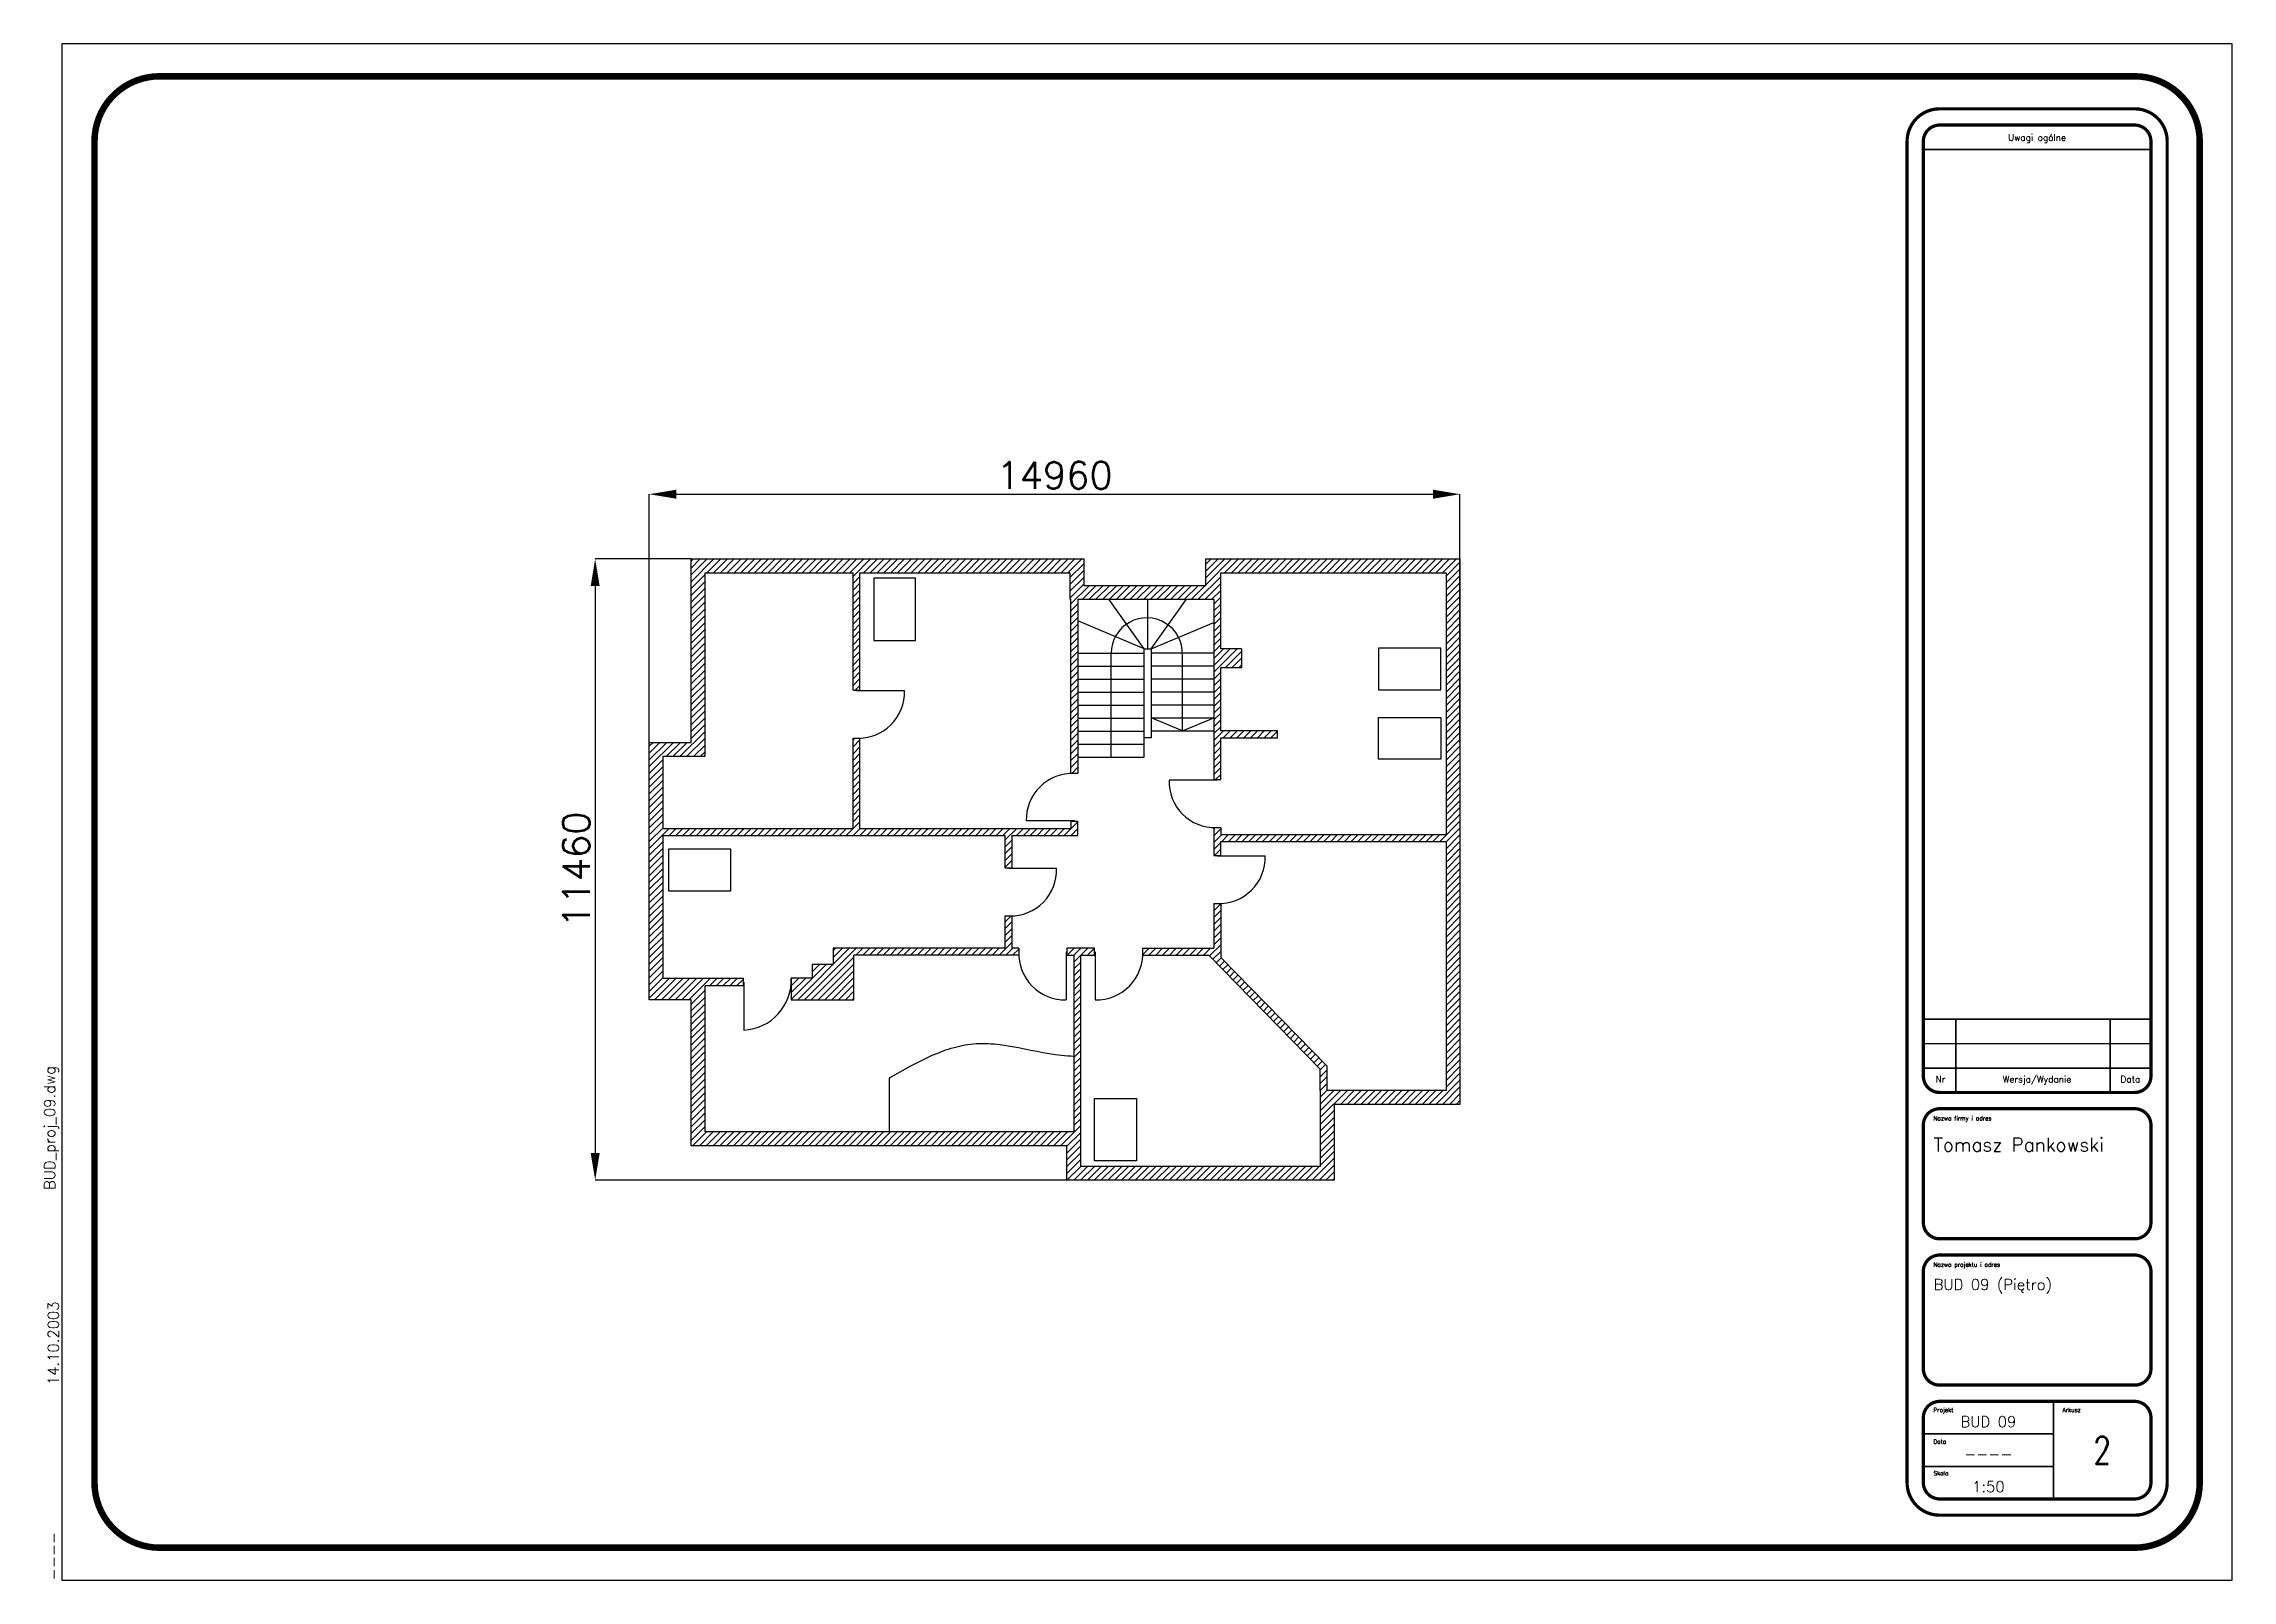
# Paper-space layout 'ISO A1' of a CAD drawing. Header units: millimetres. Extents: x -7 to 801, y 0 to 567.
# The model-space entities are those that its viewports show. They can reach past a viewport. Long polylines and large blocks are cut down to what shows.
import ezdxf
from ezdxf.enums import TextEntityAlignment as Align

# ---------------------------------------------------------------- set-up
doc = ezdxf.new("R2010")
doc.units = ezdxf.units.MM
doc.header["$LTSCALE"] = 14
doc.linetypes.add('ACAD_ISO02W100', pattern=[15, 12, -3])
for name, color, linetype in [('Kreskowanie_parter', 7, 'Continuous'), ('Kreskowanie_piętro', 7, 'Continuous'), ('Okna dachowe', 7, 'ACAD_ISO02W100'), ('Piętro', 7, 'Continuous'), ('Title Block', 7, 'Continuous')]:
    doc.layers.add(name, color=color, linetype=linetype)
doc.layers.get('Kreskowanie_parter').off()
doc.styles.add('Roman', font='romans.shx')
doc.styles.get("Standard").update_dxf_attribs({"font": 'simplex.shx'})
doc.dimstyles.new('ISO-25', dxfattribs={"dimtxt": 2.5, "dimasz": 2.5, "dimexe": 1.25, "dimexo": 0.625, "dimtad": 1, "dimtxsty": 'Standard', "dimcen": 2.5, "dimadec": 0, "dimazin": 0, "dimtfac": 1, "dimtmove": 0, "dimatfit": 3, "dimfxl": 1, "dimarcsym": 0})

# ---------------------------------------------------------------- blocks, each defined once
blk = doc.blocks.new('Tabelka rysunkowa')
at = {"layer": 'Title Block'}
for p, q in [((0, 567), (0, 0)), ((801, 567), (0, 567)), ((801, 0), (801, 567)), ((0, 0), (801, 0))]:
    blk.add_line(p, q, dxfattribs=at)
for points, const_width in [([(789, 531, 0.414214), (765, 555), (36, 555, 0.414214), (12, 531), (12, 36, 0.414214), (36, 12), (765, 12, 0.414214), (789, 36)], 2.4), ([(765, 543), (693, 543, 0.414214), (681, 531), (681, 36, 0.414214), (693, 24), (765, 24, 0.414214), (777, 36), (777, 531, 0.414214)], 1.2), ([(771, 531, 0.414214), (765, 537), (693, 537, 0.414214), (687, 531), (687, 186, 0.414214), (693, 180), (765, 180, 0.414214), (771, 186)], 1.2), ([(693, 126), (765, 126, 0.414214), (771, 132), (771, 168, 0.414214), (765, 174), (693, 174, 0.414214), (687, 168), (687, 132, 0.414214)], 1.2), ([(693, 72), (765, 72, 0.414214), (771, 78), (771, 114, 0.414214), (765, 120), (693, 120, 0.414214), (687, 114), (687, 78, 0.414214)], 1.2), ([(693, 30), (765, 30, 0.414214), (771, 36), (771, 60, 0.414214), (765, 66), (693, 66, 0.414214), (687, 60), (687, 36, 0.414214)], 1.2)]:
    blk.add_lwpolyline(points, format="xyb", close=True, dxfattribs=dict(at, const_width=const_width))
at = {"layer": 'Title Block', "const_width": 0.6}
for points in [[(687, 528), (771, 528)], [(687, 207), (771, 207)], [(699, 180), (699, 207)], [(756, 180), (756, 207)], [(687, 198), (771, 198)], [(687, 189), (771, 189)], [(735, 30), (735, 66)], [(687, 54), (735, 54)], [(687, 42), (735, 42)]]:
    blk.add_lwpolyline(points, dxfattribs=at)
at = {"layer": 'Title Block', "style": 'Roman'}
for s, p in [('Uwagi ogólne', (728.96, 532.39)), ('Nr', (693.33, 184.88)), ('Wersja/Wydanie', (728.96, 184.88)), ('Data', (763.41, 184.88))]:
    blk.add_text(s, height=2.4, dxfattribs=at).set_placement(p, align=Align.MIDDLE_CENTER)
for s, p in [('Nazwa firmy i adres', (690.73, 169.71)), ('Nazwa projektu i adres', (690.73, 115.71)), ('Projekt', (690.73, 62.03)), ('Arkusz', (738.36, 62.03)), ('Data', (690.73, 50.37)), ('Skala', (690.73, 38.72))]:
    blk.add_text(s, height=1.56, dxfattribs=at).set_placement(p)
at = {"layer": 'Title Block', "color": 0, "style": 'Roman', "flags": 8}
for tag, p in [('PROJECTNAME', (690.8, 105.93)), ('PROJECTADDRESS1', (690.8, 99.45)), ('PROJECTADDRESS2', (690.8, 92.97)), ('PROJECTADDRESS3', (690.8, 86.5))]:
    blk.add_attdef(tag, text='', height=4, dxfattribs=at).set_placement(p, align=Align.BOTTOM_LEFT)
for tag, p in [('PROJECTNAME', (711, 58.5)), ('DATE', (711, 46.5))]:
    blk.add_attdef(tag, text='', height=4, dxfattribs=at).set_placement(p, align=Align.MIDDLE_CENTER)
at = {"layer": 'Title Block', "color": 0, "style": 'Roman', "width": 0.75, "flags": 8}
blk.add_attdef('SHEETNO', text='', height=10, dxfattribs=at).set_placement((753, 48), align=Align.MIDDLE_CENTER)
at = {"layer": 'Title Block', "color": 0, "style": 'Roman'}
blk.add_attdef('SCALE', text='', height=4, dxfattribs=at).set_placement((711, 34.5), align=Align.MIDDLE_CENTER)
blk = doc.blocks.new('*D5')
at = {"layer": 'Defpoints', "color": 0, "transparency": 16777216}
for p in [(16117, 14607), (1157, 10028), (16117, 10028)]:
    blk.add_point(p, dxfattribs=at)
at = {"layer": 'Piętro', "color": 0, "lineweight": -2, "transparency": 16777216}
for p, q in [((1157, 10029), (1157, 14609)), ((1657, 14607), (15617, 14607)), ((16117, 10029), (16117, 14609))]:
    blk.add_line(p, q, dxfattribs=at)
at = {"layer": 'Piętro', "color": 0, "transparency": 16777216}
for points in [[(1657, 14691), (1657, 14524), (1157, 14607)], [(15617, 14691), (15617, 14524), (16117, 14607)]]:
    blk.add_solid(points, dxfattribs=at)
at = {"layer": 'Piętro', "color": 0, "transparency": 16777216, "insert": (8637, 14957), "char_height": 500, "attachment_point": 5}
blk.add_mtext('14960', dxfattribs=at)
blk = doc.blocks.new('*D6')
at = {"layer": 'Defpoints', "color": 0, "transparency": 16777216}
for p in [(1929, 13412), (158, 1949), (8863, 1949)]:
    blk.add_point(p, dxfattribs=at)
at = {"layer": 'Piętro', "color": 0, "lineweight": -2, "transparency": 16777216}
for p, q in [((1928, 13412), (157, 13412)), ((158, 12912), (158, 2449)), ((8862, 1949), (157, 1949))]:
    blk.add_line(p, q, dxfattribs=at)
at = {"layer": 'Piętro', "color": 0, "transparency": 16777216}
for points in [[(75, 12912), (241, 12912), (158, 13412)], [(75, 2449), (241, 2449), (158, 1949)]]:
    blk.add_solid(points, dxfattribs=at)
at = {"layer": 'Piętro', "color": 0, "transparency": 16777216, "insert": (-192, 7681), "char_height": 500, "attachment_point": 5, "rotation": 90}
blk.add_mtext('11460', dxfattribs=at)

msp = doc.modelspace()

# ---------------------------------------------------------------- hatches: boundary and pattern name
at = {"layer": 'Kreskowanie_piętro'}
h = msp.add_hatch(dxfattribs=at)
h.set_pattern_fill('ANSI31', color=256, scale=28)
h.paths.add_polyline_path([(16117, 13412), (11429, 13412), (11429, 12925), (9176, 12925), (9176, 13412), (1929, 13412), (1929, 10028), (1157, 10028), (1157, 5278), (1929, 5278), (1929, 2584), (8863, 2584), (8863, 1949), (13795, 1949), (13795, 3349), (16117, 3349)])
h.paths.add_polyline_path([(11573, 12669), (11573, 9344), (11701, 9344), (11701, 10115), (12750.077, 10115), (12750.077, 10243), (11701, 10243), (11701, 11406), (12085, 11406), (12085, 11753), (11701, 11753), (11701, 13156), (15861, 13156), (15861, 8328), (11701, 8328), (11701, 8456), (11618.953, 8456, -0.013557565), (11573, 8456), (11573, 8200), (11573, 7944), (11701, 7944), (11701, 8200), (15861, 8200), (15861, 3605), (13667, 3605), (13667, 4050.823), (11701, 6061.131), (11701, 7056, -0.018691916), (11637, 7056), (11573, 7056), (11573, 6230), (10263, 6230), (10263, 6166, -0.01869194), (10263, 6102), (11481.997, 6102), (13539, 3998.637), (13539, 3605), (13539, 2205), (9119, 2205), (9119, 2840), (9119, 6102), (9375, 6102), (9375, 6230), (8863, 6230), (8863, 6102), (8991, 6102), (8991, 2840), (2185, 2840), (2185, 5534), (2889, 5534), (2889, 5678), (1413, 5678), (1413, 8312), (7719, 8312), (7719, 7715), (7847, 7715), (7847, 8312), (9065, 8312), (9065, 8568), (8937, 8568), (8937, 8440), (5044, 8440), (5044, 10105, -0.018691982), (4980, 10105), (4916, 10105), (4916, 8440), (1413, 8440), (1413, 9772), (2185, 9772), (2185, 13156), (4916, 13156), (4916, 10993), (5044, 10993), (5044, 13156), (8920, 13156), (8920, 12669), (8937, 12669), (8937, 9456, -0.018692007), (9001, 9456), (9065, 9456), (9065, 12669)], flags=16)
h.paths.add_polyline_path([(10996.75, 11648.624), (10996.75, 10483), (11573, 10483), (10996.75, 10243), (10418, 10243), (10418, 10115), (10290, 10115), (10290, 9755), (9677.5, 9755), (9677.5, 11675, -1.006082438)], flags=0)
h.paths.add_polyline_path([(14611, 11769.088), (15761, 11769.088), (15761, 10999.088), (14611, 10999.088)], flags=0)
h.paths.add_polyline_path([(14611, 10487.088), (15761, 10487.088), (15761, 9717.088), (14611, 9717.088)], flags=0)
h.paths.add_polyline_path([(6070, 11906), (5300, 11906), (5300, 13056), (6070, 13056)], flags=0)
h.paths.add_polyline_path([(7847, 6827), (7847, 6230), (7975, 6230), (7975, 6102), (4933, 6102), (4933, 5278), (3777, 5278), (3777, 5678), (4162, 5678), (4162, 5931.5), (4547.5, 5931.5), (4547.5, 6230), (4788, 6230), (7719, 6230), (7719, 6827)], flags=0)
h.paths.add_polyline_path([(10144.958, 3459.633), (10144.958, 2309.633), (9374.958, 2309.633), (9374.958, 3459.633)], flags=0)
h.paths.add_polyline_path([(2663, 8056), (2663, 7286), (1513, 7286), (1513, 8056)], flags=0)
h = msp.add_hatch(dxfattribs=at)
h.set_pattern_fill('ANSI31', color=256, scale=28)
h.paths.add_polyline_path([(4933, 6102), (7975, 6102, -0.018692063), (7975, 6166), (7975, 6230), (7847, 6230), (7847, 6827, -0.011812935), (7807.096, 6827), (7719, 6827), (7719, 6230), (4788, 6230), (4547.5, 6230), (4547.5, 5931.5), (4162, 5931.5), (4162, 5678), (3777, 5678, -0.019462947), (3777, 5606), (3777, 5278), (4933, 5278)])

# ---------------------------------------------------------------- linework, layer by layer
at = {"layer": 'Okna dachowe'}
msp.add_line((5588, 2840), (5588, 3840), dxfattribs=at)
for points in [[(5300, 11906), (6070, 11906), (6070, 13056), (5300, 13056)], [(14611, 10999.088), (15761, 10999.088), (15761, 11769.088), (14611, 11769.088)], [(14611, 10487.088), (15761, 10487.088), (15761, 9717.088), (14611, 9717.088)], [(2663, 8056), (1513, 8056), (1513, 7286), (2663, 7286)], [(9374.958, 3459.633), (10144.958, 3459.633), (10144.958, 2309.633), (9374.958, 2309.633)]]:
    msp.add_lwpolyline(points, close=True, dxfattribs=at)
msp.add_open_spline([(5588, 3840), (6112.733, 4138.039), (7191.019, 4750.485), (8385.308, 4251.87), (8991, 4240.382)], degree=3, knots=[0, 0, 0, 0, 1721.485306478, 3537.516763584, 3537.516763584, 3537.516763584, 3537.516763584], dxfattribs=at)
at = {"layer": 'Piętro'}
for p, q in [((1929, 10028), (1929, 13412)), ((1929, 13412), (9176, 13412)), ((9176, 13412), (9176, 12925)), ((11429, 12925), (11429, 13412)), ((11429, 13412), (16117, 13412)), ((16117, 13412), (16117, 3349)), ((2185, 13156), (4916, 13156)), ((2185, 9772), (2185, 13156)), ((4916, 10993), (4916, 13156)), ((5044, 13156), (8920, 13156)), ((5044, 10993), (5044, 13156)), ((8920, 13156), (8920, 12669)), ((9176, 12925), (11429, 12925)), ((11701, 13156), (15861, 13156)), ((11701, 11753), (11701, 13156)), ((15861, 13156), (15861, 8328)), ((8920, 12669), (8937, 12669)), ((8937, 9456), (8937, 12669)), ((9065, 12669), (9065, 9456)), ((9065, 12669), (11573, 12669)), ((10290, 11753), (9639.35, 12669)), ((10354, 11753), (10354, 12669)), ((10418, 11753), (11068.65, 12669)), ((11573, 12669), (11573, 9344)), ((10290, 11753), (9065, 12272.982)), ((10418, 11753), (11573, 12243.268)), ((10290, 10115), (10290, 11753)), ((10290, 11753), (10418, 11753)), ((10418, 11753), (10418, 10115)), ((12085, 11753), (11701, 11753)), ((12085, 11753), (12085, 11406)), ((9065, 11675), (10290, 11675)), ((9065, 11435), (10290, 11435)), ((9677.5, 9755), (9677.5, 11675)), ((10420.5, 11683), (11573, 11683)), ((10420.5, 11443), (11573, 11443)), ((10996.75, 10243), (10996.75, 11683)), ((11701, 10243), (11701, 11406)), ((12085, 11406), (11701, 11406)), ((4916, 10993), (5044, 10993)), ((4980, 10982.621), (5868, 10982.621)), ((9065, 11195), (10290, 11195)), ((9065, 10955), (10290, 10955)), ((10420.5, 11203), (11573, 11203)), ((10420.5, 10963), (11573, 10963)), ((9065, 10715), (10290, 10715)), ((10420.5, 10723), (11573, 10723)), ((4916, 8440), (4916, 10105)), ((4916, 10105), (5044, 10105)), ((5044, 8440), (5044, 10105)), ((9065, 10475), (10290, 10475)), ((9065, 10235), (10290, 10235)), ((10418, 10115), (10290, 10115)), ((10290, 9755), (10290, 10115)), ((10420.5, 10483), (11573, 10483)), ((10996.75, 10243), (10420.5, 10483)), ((10420.5, 10243), (11573, 10243)), ((10996.75, 10243), (11573, 10483)), ((12750.077, 10243), (11701, 10243)), ((11701, 9344), (11701, 10115)), ((11701, 10115), (12750.077, 10115)), ((12750.077, 10115), (12750.077, 10243)), ((1157, 10028), (1929, 10028)), ((1157, 5278), (1157, 10028)), ((1413, 9772), (2185, 9772)), ((1413, 8440), (1413, 9772)), ((9065, 9995), (10290, 9995)), ((9065, 9755), (10290, 9755)), ((9065, 9456), (8937, 9456)), ((11637, 9333.675), (10749, 9333.675)), ((11573, 9344), (11701, 9344)), ((9001, 8578.425), (8113, 8578.425)), ((9065, 8568), (8937, 8568)), ((8937, 8568), (8937, 8440)), ((9065, 8312), (9065, 8568)), ((1413, 8440), (4916, 8440)), ((1413, 5678), (1413, 8312)), ((1413, 8312), (7719, 8312)), ((5044, 8440), (8937, 8440)), ((7719, 8312), (7719, 7715)), ((7847, 8312), (7847, 7715)), ((7847, 8312), (9065, 8312)), ((11573, 8456), (11701, 8456)), ((11573, 8456), (11573, 8200)), ((11573, 8200), (11573, 7944)), ((11701, 8456), (11701, 8328)), ((11701, 8328), (15861, 8328)), ((11701, 8200), (15861, 8200)), ((11701, 7944), (11701, 8200)), ((15861, 8200), (15861, 3605)), ((7719, 7715), (7847, 7715)), ((7783, 7704.724), (8671, 7704.724)), ((11573, 7944), (11701, 7944)), ((11637, 7933.741), (12525, 7933.741)), ((11573, 7056), (11701, 7056)), ((11573, 7056), (11573, 6230)), ((11701, 7056), (11701, 6061.131)), ((7719, 6827), (7847, 6827)), ((7719, 6827), (7719, 6230)), ((7847, 6827), (7847, 6230)), ((4788, 6230), (4547.5, 6230)), ((4547.5, 6230), (4547.5, 5931.5)), ((7719, 6230), (4788, 6230)), ((7975, 6102), (4933, 6102)), ((4933, 5278), (4933, 6102)), ((7975, 6230), (7847, 6230)), ((7975, 6230), (7975, 6102)), ((8852.471, 6166), (8852.471, 5278)), ((9375, 6230), (8863, 6230)), ((8863, 6230), (8863, 6102)), ((8863, 6102), (8991, 6102)), ((8991, 6102), (8991, 2840)), ((9119, 2840), (9119, 6102)), ((9119, 6102), (9375, 6102)), ((9375, 6102), (9375, 6230)), ((9385.303, 6166), (9385.303, 5278)), ((10263, 6102), (10263, 6230)), ((10263, 6230), (11573, 6230)), ((10263, 6102), (11481.997, 6102)), ((11481.997, 6102), (13539, 3998.637)), ((11701, 6061.131), (13667, 4050.823)), ((1413, 5678), (2889, 5678)), ((2889, 5678), (2889, 5534)), ((4162, 5678), (3777, 5678)), ((3777, 5678), (3777, 5278)), ((4547.5, 5931.5), (4162, 5931.5)), ((4162, 5931.5), (4162, 5678)), ((1929, 5278), (1157, 5278)), ((1929, 2584), (1929, 5278)), ((2185, 2840), (2185, 5534)), ((2889, 5534), (2185, 5534)), ((2899.319, 5606), (2899.319, 4718)), ((3777, 5278), (4933, 5278)), ((13667, 3605), (13667, 4050.823)), ((13539, 3605), (13539, 3998.637)), ((13539, 3605), (13539, 2205)), ((15861, 3605), (13667, 3605)), ((16117, 3349), (13795, 3349)), ((13795, 3349), (13795, 1949)), ((8991, 2840), (2185, 2840)), ((9119, 2205), (9119, 2840)), ((8863, 2584), (1929, 2584)), ((8863, 1949), (8863, 2584)), ((13539, 2205), (9119, 2205)), ((13795, 1949), (8863, 1949))]:
    msp.add_line(p, q, dxfattribs=at)
for centre, radius, start, end in [((10337.205, 11665.812), 659.769, 358.5071957, 179.2020763), ((5012, 10960.683), 856.281, 267.8583061, 1.4681081), ((8969, 8600.318), 856.28, 87.8583032, 181.4650647), ((11595.977, 9303.213), 847.524, 177.9402143, 271.5534874), ((7827.048, 7671.375), 844.611, 268.6464004, 2.262911), ((11669, 7911.686), 856.284, 267.8583136, 1.4759073), ((8830.679, 6134), 856.277, 177.8582967, 271.4583121), ((9407.315, 6134), 856.283, 268.5269678, 2.1416892), ((2852.516, 5642), 925.185, 272.899687, 2.2300079)]:
    msp.add_arc(centre, radius, start, end, dxfattribs=at)

# ---------------------------------------------------------------- dimensions: what is measured, and where the dimension line sits
dim = msp.add_linear_dim(base=(16117, 14607.5), p1=(1157, 10028), p2=(16117, 10028), dimstyle='ISO-25', override={"dimtxt": 500, "dimasz": 500, "dimgap": 100, "dimrnd": 10}, dxfattribs=at)
dim.commit()
dim.dimension.update_dxf_attribs({"geometry": '*D5', "text_midpoint": (8637, 14957.5)})
dim = msp.add_linear_dim(base=(157.905, 1949), p1=(1929, 13412), p2=(8863, 1949), angle=90, dimstyle='ISO-25', override={"dimtxt": 500, "dimasz": 500, "dimgap": 100, "dimrnd": 10}, dxfattribs=at)
dim.commit()
dim.dimension.update_dxf_attribs({"geometry": '*D6', "text_midpoint": (-192.095, 7680.5)})

psp = doc.layouts.new('ISO A1')

# ---------------------------------------------------------------- block references
at = {"layer": 'Title Block'}
ref = psp.add_blockref('Tabelka rysunkowa', (0, 0), dxfattribs=at)
ref.add_attrib('PROJECTNAME', 'BUD 09 (Piętro)', dxfattribs={"color": 0, "height": 4, "style": 'Roman'}).set_placement((690.8, 105.93), align=Align.BOTTOM_LEFT)
ref.add_attrib('PROJECTNAME', 'BUD 09', dxfattribs={"color": 0, "height": 4, "style": 'Roman'}).set_placement((711, 58.5), align=Align.MIDDLE_CENTER)
ref.add_attrib('DATA', '----', dxfattribs={"color": 0, "height": 4, "style": 'Roman'}).set_placement((711, 46.5), align=Align.MIDDLE_CENTER)
ref.add_attrib('SKALA', '1:50', dxfattribs={"color": 0, "height": 4, "style": 'Roman'}).set_placement((711, 34.5), align=Align.MIDDLE_CENTER)
ref.add_attrib('SHEETNO', '2', dxfattribs={"color": 0, "height": 10, "style": 'Roman', "width": 0.75}).set_placement((753, 48), align=Align.MIDDLE_CENTER)

# ---------------------------------------------------------------- texts
at = {"layer": 'Title Block', "color": 0, "char_height": 4, "attachment_point": 7, "rotation": 90, "style": 'Roman'}
for s, insert, width in [('BUD_proj_09.dwg', (-1.2, 144), 186.8672), ('14.10.2003', (-1.2, 72), 54.1433), ('----', (-1.2, 0), 63.5285)]:
    psp.add_mtext(s, dxfattribs=dict(at, insert=insert, width=width))
at = {"layer": 'Title Block', "insert": (690.8, 163.21), "char_height": 5, "attachment_point": 1, "style": 'Roman'}
psp.add_mtext_dynamic_manual_height_columns('Tomasz Pankowski', width=74.7041, gutter_width=50, heights=[0], dxfattribs=at)

# ---------------------------------------------------------------- viewports
at = {"layer": 'Kreskowanie_parter'}
psp.add_viewport(center=(400.5, 283.5), size=(801, 567), view_center_point=(10343.375, 8743.675), view_height=28349.99997, dxfattribs=at)

doc.saveas('drawing.dxf')
